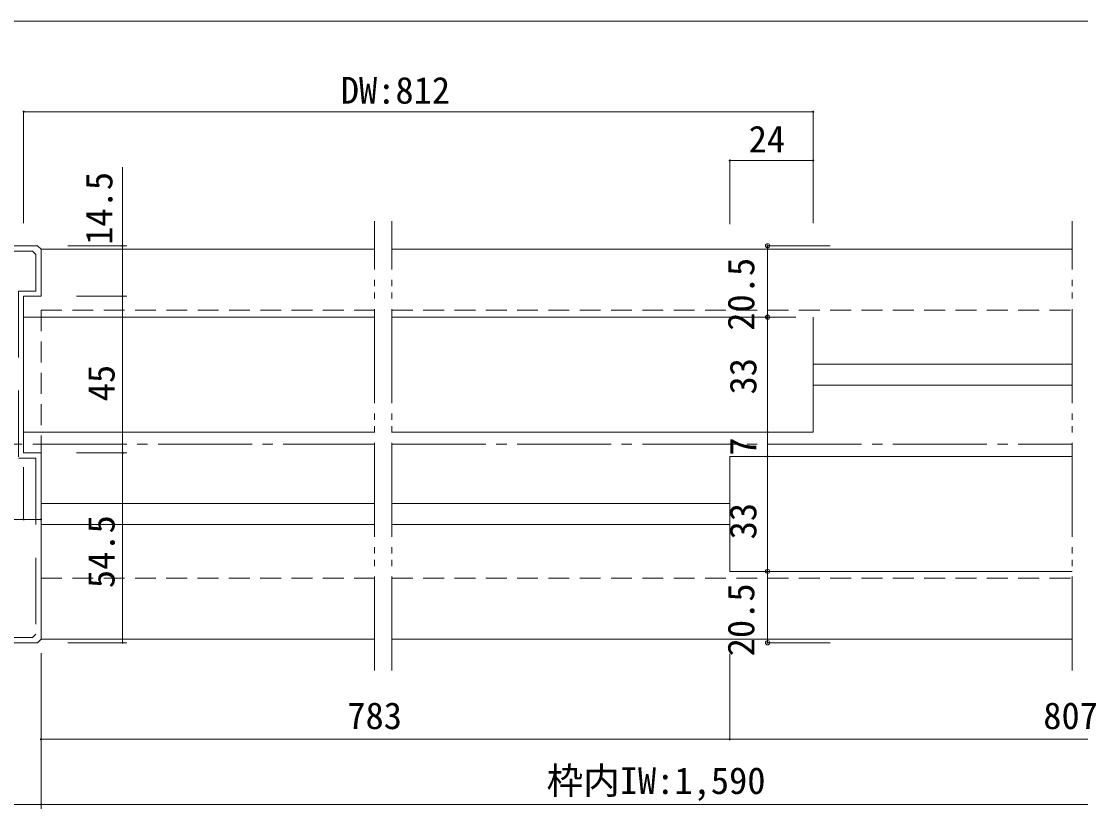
# Model space of a CAD drawing. Units: millimetres on the paper, enlarged 10 times, with parts at other scales. Extents: x -2000 to 2000, y -1385 to 1385.
# Drawn here: x -1466 to -451, y -871 to -118 of the extents above; entities that cross this region are included whole.
import ezdxf
from ezdxf.enums import TextEntityAlignment as Align

# ---------------------------------------------------------------- set-up
doc = ezdxf.new("R2010")
doc.units = ezdxf.units.MM
doc.header["$LTSCALE"] = 10
doc.header["$PDMODE"] = 32
doc.header["$PDSIZE"] = 4
for name, pattern in [('CHAIN2', [12, 9, -1, 1, -1]), ('DOUBLE_CHAIN2', [12.8, 9, -1, 0.6, -0.6, 0.6, -1]), ('USER2', [9.525, 6.35, -3.175]), ('USER9', [3, 2, -1])]:
    doc.linetypes.add(name, pattern=pattern)
for name, color, linetype, lineweight in [('1-0_H-SYM', 7, 'Continuous', 20), ('1-1_0', 7, 'Continuous', 20), ('2-0_18', 7, 'Continuous', 18)]:
    doc.layers.add(name, color=color, linetype=linetype, lineweight=lineweight)
doc.styles.add('ＭＳ ゴシック', font='')
doc.styles.get('ＭＳ ゴシック').set_extended_font_data('MS Gothic')

msp = doc.modelspace()

# ---------------------------------------------------------------- linework, layer by layer
at = {"layer": '1-0_H-SYM'}
msp.add_line((380, -117.5), (-1950, -117.5), dxfattribs=at)
msp.add_line((380, -117.5), (-1950, -117.5), dxfattribs=at)
at = {"layer": '1-1_0'}
msp.add_line((380, -117.5), (-1950, -117.5), dxfattribs=at)
msp.add_line((380, -117.5), (-1950, -117.5), dxfattribs=at)
at = {"layer": '2-0_18', "color": 4, "lineweight": 9}
for p, q in [((-1463.46, -204.13), (-707.16, -204.13)), ((-1463.46, -204.13), (-1463.46, -310.92)), ((-707.16, -204.13), (-707.16, -310.92)), ((-787.16, -250.87), (-707.68, -250.87)), ((-787.16, -311.66), (-787.16, -250.87)), ((-1368.65, -257.13), (-1368.65, -434.17)), ((-1421.06, -332.5), (-1364.48, -332.5)), ((-750.89, -332.5), (-690.89, -332.5)), ((-750.89, -332.5), (-690.89, -332.5)), ((-750.89, -332.5), (-750.89, -400.83)), ((-1412.72, -380.83), (-1364.48, -380.83)), ((-1412.72, -380.83), (-1364.48, -380.83)), ((-750.89, -400.83), (-750.89, -644.17)), ((-1368.65, -434.17), (-1368.65, -712.5)), ((-1368.65, -434.17), (-1368.65, -712.5)), ((-1412.72, -530.83), (-1364.48, -530.83)), ((-1412.72, -530.83), (-1364.48, -530.83)), ((-1463.46, -544.28), (-1463.46, -594.94)), ((-1462.94, -594.42), (-1492.13, -594.42)), ((-1446.8, -594.42), (-1463.46, -594.42)), ((-770.89, -644.17), (-690.89, -644.17)), ((-770.89, -644.17), (-690.89, -644.17)), ((-750.89, -644.17), (-750.89, -712.5)), ((-1421.06, -712.5), (-1364.48, -712.5)), ((-1421.06, -712.5), (-1364.48, -712.5)), ((-750.89, -712.5), (-690.89, -712.5)), ((-1446.8, -722.5), (-1446.8, -809.11)), ((-1446.8, -722.5), (-1446.8, -871.46)), ((-787.16, -722.98), (-787.16, -804.94)), ((-787.16, -804.94), (-1446.8, -804.94)), ((-787.16, -804.94), (-707.16, -804.94)), ((-707.16, -804.94), (-193.55, -804.94)), ((-1526.8, -867.29), (-1446.8, -867.29)), ((-1446.8, -867.29), (-193.55, -867.29))]:
    msp.add_line(p, q, dxfattribs=at)
at = {"layer": '2-0_18', "linetype": 'DOUBLE_CHAIN2', "lineweight": 20}
for p, q in [((-1127.46, -739.08), (-1127.46, -308.97)), ((-1110.8, -739.08), (-1110.8, -308.97)), ((-459.2, -739.08), (-459.2, -308.97))]:
    msp.add_line(p, q, dxfattribs=at)
at = {"layer": '2-0_18', "lineweight": 20}
for p, q in [((-1450.13, -332.5), (-1483.46, -332.5)), ((-1446.8, -335.83), (-1450.13, -332.5)), ((-1446.8, -335.83), (-1446.8, -380.83)), ((-1446.8, -335.83), (-1127.46, -335.83)), ((-1110.8, -335.83), (-459.2, -335.83)), ((-1463.46, -380.83), (-1446.8, -380.83)), ((-1463.46, -380.83), (-1463.46, -530.83)), ((-1463.46, -400.83), (-1463.46, -510.83)), ((-1463.46, -400.83), (-1127.46, -400.83)), ((-1110.8, -400.83), (-723.82, -400.83)), ((-707.16, -445.83), (-459.2, -445.83)), ((-707.16, -465.83), (-459.2, -465.83)), ((-1463.46, -510.83), (-1127.46, -510.83)), ((-1463.46, -530.83), (-1446.8, -530.83)), ((-1446.8, -530.83), (-1446.8, -709.17)), ((-459.2, -534.17), (-770.49, -534.17)), ((-1127.46, -579.17), (-1446.8, -579.17)), ((-1127.46, -579.17), (-1446.8, -579.17)), ((-787.16, -579.17), (-1110.8, -579.17)), ((-1127.46, -599.17), (-1446.8, -599.17)), ((-1127.46, -599.17), (-1446.8, -599.17)), ((-787.16, -599.17), (-1110.8, -599.17)), ((-459.2, -644.17), (-787.16, -644.17)), ((-459.2, -644.17), (-770.49, -644.17)), ((-1446.8, -709.17), (-1450.13, -712.5)), ((-1446.8, -709.17), (-1127.46, -709.17)), ((-1197.81, -709.17), (-1446.8, -709.17)), ((-459.2, -709.17), (-1110.8, -709.17)), ((-459.2, -709.17), (-1110.8, -709.17)), ((-1450.13, -712.5), (-1483.46, -712.5))]:
    msp.add_line(p, q, dxfattribs=at)
at = {"layer": '2-0_18', "linetype": 'USER2', "lineweight": 20}
for p, q in [((-1483.46, -337.5), (-1455.13, -337.5)), ((-1451.8, -340.83), (-1455.13, -337.5)), ((-1455.13, -707.5), (-1483.46, -707.5)), ((-1451.8, -704.17), (-1455.13, -707.5))]:
    msp.add_line(p, q, dxfattribs=at)
at = {"layer": '2-0_18', "linetype": 'USER9'}
for p, q in [((-1446.8, -394.17), (-1446.8, -530.83)), ((-1446.75, -394.17), (-1127.46, -394.17)), ((-1110.8, -394.17), (-459.2, -394.17)), ((-1446.8, -650.83), (-1127.46, -650.83)), ((-1110.8, -650.83), (-459.2, -650.83))]:
    msp.add_line(p, q, dxfattribs=at)
at = {"layer": '2-0_18', "color": 4, "linetype": 'CHAIN2', "lineweight": 9}
for p, q in [((-1574.73, -522.51), (-1127.46, -522.51)), ((-1110.8, -522.5), (-459.2, -522.5))]:
    msp.add_line(p, q, dxfattribs=at)
at = {"layer": '2-0_18', "linetype": 'USER2', "lineweight": 20}
msp.add_lwpolyline([(-1451.8, -340.83), (-1451.8, -375.83), (-1468.46, -375.83), (-1468.46, -535.83), (-1451.8, -535.83), (-1451.8, -704.17)], dxfattribs=at)
at = {"layer": '2-0_18', "lineweight": 20}
for points in [[(-1110.8, -510.83), (-707.16, -510.83), (-707.16, -400.83)], [(-459.2, -534.17), (-787.16, -534.17), (-787.16, -644.17)]]:
    msp.add_lwpolyline(points, dxfattribs=at)
at = {"layer": '2-0_18', "color": 4, "lineweight": 9}
for centre, start, end in [((-1463.46, -204.13), 0, 180), ((-1463.46, -204.13), 180, 0), ((-707.16, -204.13), 0, 180), ((-707.16, -204.13), 180, 0), ((-787.16, -250.87), 0, 180), ((-787.16, -250.87), 180, 0), ((-707.16, -250.87), 0, 180), ((-707.16, -250.87), 180, 0), ((-1368.65, -332.5), 90, 270), ((-1368.65, -332.5), 270, 90), ((-750.89, -332.5), 0, 180), ((-750.89, -332.5), 180, 0), ((-1368.65, -380.83), 90, 270), ((-1368.65, -380.83), 90, 270), ((-1368.65, -380.83), 270, 90), ((-1368.65, -380.83), 270, 90), ((-750.89, -400.83), 0, 180), ((-750.89, -400.83), 0, 180), ((-750.89, -400.83), 0, 180), ((-750.89, -400.83), 180, 0), ((-750.89, -400.83), 180, 0), ((-750.89, -400.83), 180, 0), ((-750.89, -510.83), 0, 180), ((-750.89, -510.83), 0, 180), ((-750.89, -510.83), 180, 0), ((-750.89, -510.83), 180, 0), ((-1368.65, -530.83), 90, 270), ((-1368.65, -530.83), 270, 90), ((-750.89, -534.17), 0, 180), ((-750.89, -534.17), 0, 180), ((-750.89, -534.17), 180, 0), ((-750.89, -534.17), 180, 0), ((-1463.46, -594.42), 90, 270), ((-1463.46, -594.42), 270, 90), ((-1446.8, -594.42), 90, 270), ((-1446.8, -594.42), 270, 90), ((-750.89, -644.17), 0, 180), ((-750.89, -644.17), 180, 0), ((-1368.65, -712.5), 90, 270), ((-1368.65, -712.5), 90, 270), ((-1368.65, -712.5), 270, 90), ((-1368.65, -712.5), 270, 90), ((-750.89, -712.5), 0, 180), ((-750.89, -712.5), 180, 0), ((-1446.8, -804.94), 0, 180), ((-1446.8, -804.94), 180, 0), ((-787.16, -804.94), 0, 180), ((-787.16, -804.94), 0, 180), ((-787.16, -804.94), 180, 0), ((-787.16, -804.94), 180, 0), ((-1446.8, -867.29), 0, 180), ((-1446.8, -867.29), 180, 0)]:
    msp.add_arc(centre, 0.521, start, end, dxfattribs=at)
at = {"layer": '2-0_18', "color": 4}
for p in [(-750.89, -332.5), (-750.89, -400.83), (-750.89, -644.17), (-750.89, -712.5)]:
    msp.add_point(p, dxfattribs=at)

# ---------------------------------------------------------------- texts
at = {"layer": '2-0_18', "style": 'ＭＳ ゴシック'}
for s, p in [('DW:812', (-1159.7, -204.13)), ('24', (-768.99, -250.87)), ('783', (-1153.45, -802.86)), ('807', (-486.83, -802.86)), ('枠内IW:1,590', (-962.51, -865))]:
    msp.add_text(s, height=25.66, dxfattribs=at).set_placement(p, align=Align.BOTTOM_LEFT)
for s, p in [('14.5', (-1370.73, -331.6)), ('20.5', (-755.89, -413.83)), ('33', (-753.88, -474.85)), ('45', (-1368.65, -481.38)), ('7', (-753.88, -533.47)), ('33', (-753.88, -613.55)), ('54.5', (-1368.65, -660.24)), ('20.5', (-755.89, -725.5))]:
    msp.add_text(s, height=25.66, rotation=90, dxfattribs=at).set_placement(p, align=Align.BOTTOM_LEFT)

doc.saveas('drawing.dxf')
